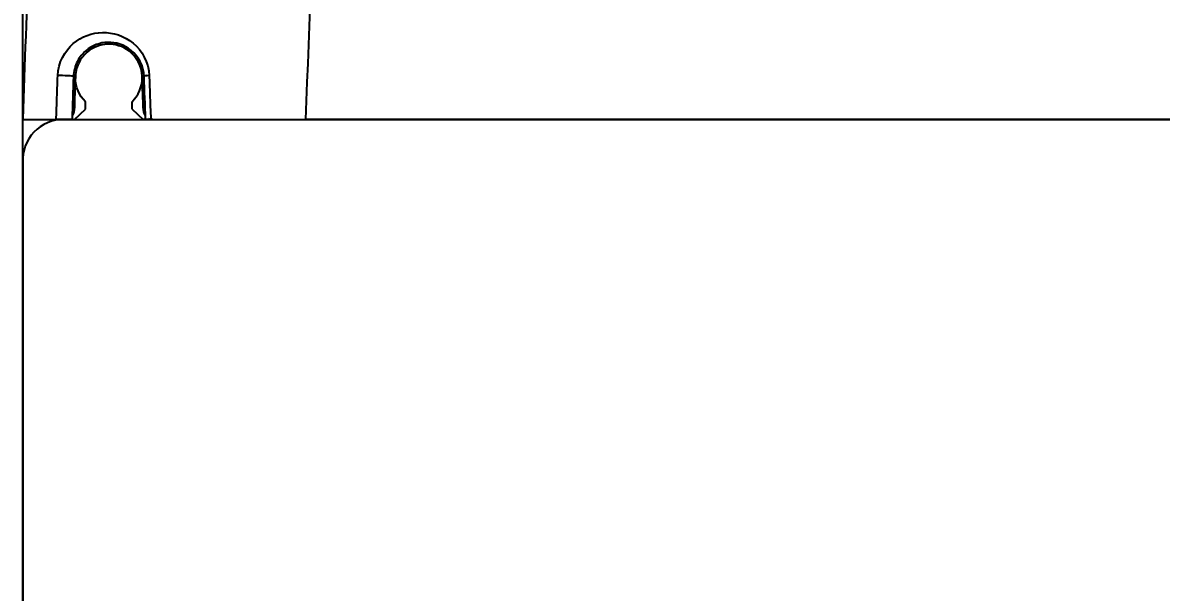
# Model space of a CAD drawing. Extents: x 7905 to 14077, y -986 to 9572.
# Drawn here: x 8198.9 to 8338.2, y -546.2 to -476.5 of the extents above; entities that cross this region are included whole.
import ezdxf

# ---------------------------------------------------------------- set-up
doc = ezdxf.new("R2010")
doc.units = 0
doc.header["$LTSCALE"] = 20
doc.header["$MEASUREMENT"] = 0
doc.layers.get('0').update_dxf_attribs({"linetype": 'CONTINUOUS'})
doc.layers.get('DEFPOINTS').update_dxf_attribs({"linetype": 'CONTINUOUS'})
for name, color, linetype in [('1', 1, 'CONTINUOUS'), ('3', 3, 'CONTINUOUS'), ('61', 7, 'CONTINUOUS'), ('SA-DOOR', 4, 'CONTINUOUS')]:
    doc.layers.add(name, color=color, linetype=linetype)
doc.styles.get("Standard").update_dxf_attribs({"font": 'NanumGothic.ttf'})
doc.dimstyles.get("Standard").update_dxf_attribs({"dimtxt": 2.5, "dimasz": 2, "dimexe": 2, "dimexo": 1, "dimgap": 1.5, "dimtad": 1, "dimdec": 0, "dimlfac": 10, "dimrnd": 0.5, "dimzin": 0, "dimdsep": 46, "dimtxsty": 'Standard', "dimcen": 0, "dimclrt": 2, "dimadec": 0, "dimazin": 0, "dimtfac": 1, "dimtdec": 0, "dimtmove": 0, "dimatfit": 3, "dimfxl": 0, "dimtolj": 1, "dimtzin": 0, "dimarcsym": 0})

# ---------------------------------------------------------------- blocks, each defined once
blk = doc.blocks.new('A$C9bb48bae')
at = {"layer": '1', "color": 7, "linetype": 'Continuous'}
blk.add_open_spline([(565.11, 0), (564.16, 24.38), (563.21, 48.77), (562.26, 73.15)], degree=3, dxfattribs=at)
for points, knots in [([(597.48, 64.57), (597.76, 56.65), (598.04, 48.72), (598.79, 27.2), (599.26, 13.6), (599.74, 0)], [0, 0, 0, 0, 0.368266, 0.368266, 1, 1, 1, 1]), ([(341.77, 0), (373.47, 0), (405.18, 0), (468.59, 0), (500.29, 0), (531.98, 0)], [0, 0, 0, 0, 0.5, 0.5, 1, 1, 1, 1]), ([(531.98, 0), (538.8, 0), (545.52, 0), (556.51, 0), (560.87, 0), (565.11, 0)], [0, 0, 0, 0, 0.595329, 0.595329, 1, 1, 1, 1]), ([(599.74, 0), (599.74, 0), (598.88, 0), (595.5, 0), (593.03, 0), (583.56, 0), (574.68, 0), (565.11, 0)], [0, 0, 0, 0, 0.25, 0.25, 0.5, 0.5, 1, 1, 1, 1])]:
    blk.add_open_spline(points, degree=3, knots=knots, dxfattribs=at)
at = {"layer": '61', "color": 7, "linetype": 'Continuous'}
blk.add_point((531.98, 0), dxfattribs=at)
blk = doc.blocks.new('*D54')
at = {"layer": '3', "color": 3, "lineweight": -2}
for p, q in [((8799.17, -488.4), (8828.59, -488.4)), ((8818.59, -508.4), (8818.59, -634.42)), ((8818.59, -807.69), (8818.59, -681.67)), ((8208.85, -827.69), (8828.59, -827.69))]:
    blk.add_line(p, q, dxfattribs=at)
at = {"layer": '3', "color": 3}
for points in [[(8815.26, -508.4), (8821.93, -508.4), (8818.59, -488.4)], [(8815.26, -807.69), (8821.93, -807.69), (8818.59, -827.69)]]:
    blk.add_solid(points, dxfattribs=at)
at = {"layer": 'DEFPOINTS', "color": 0}
for p in [(8794.17, -488.4), (8203.85, -827.69), (8818.59, -827.69)]:
    blk.add_point(p, dxfattribs=at)
at = {"layer": '3', "color": 2, "insert": (8818.59, -658.04), "char_height": 25, "attachment_point": 5}
blk.add_mtext('\\A1;340', dxfattribs=at)

msp = doc.modelspace()

# ---------------------------------------------------------------- linework, layer by layer
msp.add_line((8203.94477, -488.3024), (8794.16729, -488.39645))
msp.add_arc((8203.94477, -493.3024), 5, 90, 183)
at = {"layer": '1', "color": 7, "linetype": 'Continuous'}
for p, q in [((8205.37647, -483.15305), (8205.37834, -483.26016)), ((8213.56078, -483.15305), (8213.55891, -483.26016)), ((8205.26408, -488.3024), (8206.62771, -487.0524)), ((8206.62771, -487.0524), (8206.62771, -486.13236)), ((8212.30953, -487.0524), (8212.30953, -486.13236)), ((8212.30953, -487.0524), (8213.67317, -488.3024)), ((8205.03361, -488.3024), (8205.26408, -488.3024)), ((8213.90349, -488.3024), (8213.67317, -488.3024)), ((8214.83797, -488.3024), (8214.67006, -488.3024))]:
    msp.add_line(p, q, dxfattribs=at)
at = {"layer": '1', "color": 7, "linetype": 'Continuous', "extrusion": (0, 0, -1)}
msp.add_arc((-8209.46862, -483.18876), 4.09091, 313.9829631, 359, dxfattribs=at)
at = {"layer": '1', "color": 7, "linetype": 'Continuous'}
msp.add_arc((8209.46862, -483.18876), 4.09091, 313.9829631, 359, dxfattribs=at)
for centre, major_axis, ratio, start_param, end_param in [((8204.0174, -482.9984), (1.13567, -0.03966), 0.048112541, 0, 2.343004105), ((8204.24453, -483.00633), (-1.13567, 0.03966), 0.048113226, 3.141592654, 3.7566971), ((8214.69271, -483.00633), (1.13567, 0.03966), 0.088245736, 2.091982371, 3.141592654), ((8214.91984, -482.9984), (-1.13567, -0.03966), 0.083136584, 5.176658526, 6.283185307)]:
    msp.add_ellipse(centre, major_axis=major_axis, ratio=ratio, start_param=start_param, end_param=end_param, dxfattribs=at)
for points, knots in [([(8203.22639, -482.93159), (8203.28256, -481.32307), (8204.09209, -479.90447), (8206.1601, -478.13523), (8207.41165, -477.69262), (8209.9925, -477.64289), (8211.34801, -478.06068), (8213.53919, -479.88135), (8214.34953, -481.32885), (8214.40838, -482.93174)], [0, 0, 0, 0, 0.25, 0.25, 0.5, 0.5, 0.75, 0.75, 1, 1, 1, 1]), ([(8213.78417, -483.03806), (8213.7381, -481.71883), (8213.0698, -480.55983), (8211.35489, -479.14875), (8210.32454, -478.84644), (8208.38443, -478.89774), (8207.45214, -479.23068), (8206.26469, -480.24717), (8205.90902, -480.67252), (8205.36034, -481.7313), (8205.17622, -482.37501), (8205.15307, -483.03806)], [0, 0, 0, 0, 0.25, 0.25, 0.5, 0.5, 0.75, 0.75, 0.875, 0.875, 1, 1, 1, 1]), ([(8213.55704, -483.04599), (8213.51104, -481.7287), (8212.81862, -480.6147), (8211.15621, -479.31574), (8210.19796, -479.06541), (8208.41229, -479.13683), (8207.56545, -479.44356), (8206.46884, -480.36651), (8206.13429, -480.75135), (8205.59604, -481.75286), (8205.40334, -482.38348), (8205.3802, -483.04599)], [0, 0, 0, 0, 0.25, 0.25, 0.5, 0.5, 0.75, 0.75, 0.875, 0.875, 1, 1, 1, 1]), ([(8203.03883, -488.3024), (8203.06524, -487.54616), (8203.09165, -486.78992), (8203.15417, -484.99965), (8203.19028, -483.96562), (8203.22639, -482.93159)], [0, 0, 0, 0, 0.422415333, 0.422415333, 1, 1, 1, 1]), ([(8214.40838, -482.93174), (8214.43607, -483.68612), (8214.46376, -484.44052), (8214.52948, -486.23074), (8214.56751, -487.26656), (8214.60553, -488.3024)], [0, 0, 0, 0, 0.421409322, 0.421409322, 1, 1, 1, 1]), ([(8204.9994, -487.85966), (8205.08023, -487.7548), (8205.13899, -487.64065), (8205.21168, -487.42208), (8205.23061, -487.31637), (8205.23483, -487.209), (8205.23489, -487.20734), (8205.23494, -487.20569)], [0, 0, 0, 0, 0.52864613, 0.52864613, 0.992718813, 0.992718813, 1, 1, 1, 1]), ([(8213.7023, -487.20569), (8213.70236, -487.20731), (8213.70242, -487.20893), (8213.70677, -487.32005), (8213.7269, -487.42956), (8213.80157, -487.64663), (8213.85833, -487.75589), (8213.93569, -487.85688)], [0, 0, 0, 0, 0.00719498, 0.00719498, 0.490899512, 0.490899512, 1, 1, 1, 1]), ([(8204.96924, -488.3024), (8204.96923, -488.3024), (8204.94719, -488.3024), (8204.86274, -488.3024), (8204.79917, -488.3024), (8204.6398, -488.3024), (8204.54178, -488.3024), (8204.32538, -488.3024), (8204.204, -488.3024), (8203.95514, -488.3024), (8203.82424, -488.3024), (8203.57129, -488.3024), (8203.44574, -488.3024), (8203.2243, -488.3024), (8203.12433, -488.3024), (8203.03883, -488.3024)], [0, 0, 0, 0, 0.144265583, 0.144265583, 0.28852358, 0.28852358, 0.432883019, 0.432883019, 0.577226393, 0.577226393, 0.721399145, 0.721399145, 0.865321878, 0.865321878, 1, 1, 1, 1]), ([(8214.60553, -488.3024), (8214.49084, -488.3024), (8214.38436, -488.3024), (8214.20541, -488.3024), (8214.13047, -488.3024), (8214.02184, -488.3024), (8213.98674, -488.3024), (8213.97001, -488.3024), (8213.96805, -488.3024), (8213.96801, -488.3024)], [0, 0, 0, 0, 0.303529656, 0.303529656, 0.607015472, 0.607015472, 0.911105956, 0.911105956, 1, 1, 1, 1]), ([(8214.31739, -488.17614), (8214.44705, -488.24297), (8214.58984, -488.28437), (8214.76841, -488.3008), (8214.80317, -488.3024), (8214.83797, -488.3024)], [0, 0, 0, 0, 0.808611354, 0.808611354, 1, 1, 1, 1])]:
    msp.add_open_spline(points, degree=3, knots=knots, dxfattribs=at)
for points in [[(8205.15307, -483.03806), (8205.09179, -484.79284), (8205.03051, -486.54762), (8204.96924, -488.3024)], [(8205.3802, -483.04599), (8205.33178, -484.43256), (8205.28336, -485.81912), (8205.23494, -487.20569)], [(8213.7023, -487.20569), (8213.65388, -485.81908), (8213.60546, -484.43251), (8213.55704, -483.04599)], [(8213.96801, -488.3024), (8213.90673, -486.54756), (8213.84545, -484.79278), (8213.78417, -483.03806)]]:
    msp.add_open_spline(points, degree=3, dxfattribs=at)
at = {"layer": '3', "color": 7}
msp.add_line((8198.95162, -493.56408), (8198.95162, -822.67692), dxfattribs=at)
at = {"layer": 'SA-DOOR', "color": 7}
msp.add_lwpolyline([(8198.95162, 1275.95857), (10879.9466, 1275.95857), (10879.9466, -893.3024), (8198.95162, -893.3024)], close=True, dxfattribs=at)

# ---------------------------------------------------------------- block references
at = {"xscale": -1}
msp.add_blockref('A$C9bb48bae', (8798.68307, -488.3024), dxfattribs=at)

# ---------------------------------------------------------------- dimensions: what is measured, and where the dimension line sits
at = {"layer": '3'}
dim = msp.add_linear_dim(base=(8818.59464, -827.68993), p1=(8794.16729, -488.39645), p2=(8203.85343, -827.68993), angle=90, dimstyle='Standard', override={"dimtxt": 25, "dimasz": 20, "dimexe": 10, "dimexo": 5, "dimgap": 10, "dimtih": 1, "dimtoh": 1, "dimdec": 0, "dimlfac": 1, "dimzin": 8, "dimclrd": 3, "dimclre": 3, "dimtdec": 4, "dimarcsym": 1}, dxfattribs=at)
dim.commit()
dim.dimension.update_dxf_attribs({"geometry": '*D54', "text_midpoint": (8818.59464, -658.04319)})

doc.saveas('drawing.dxf')
